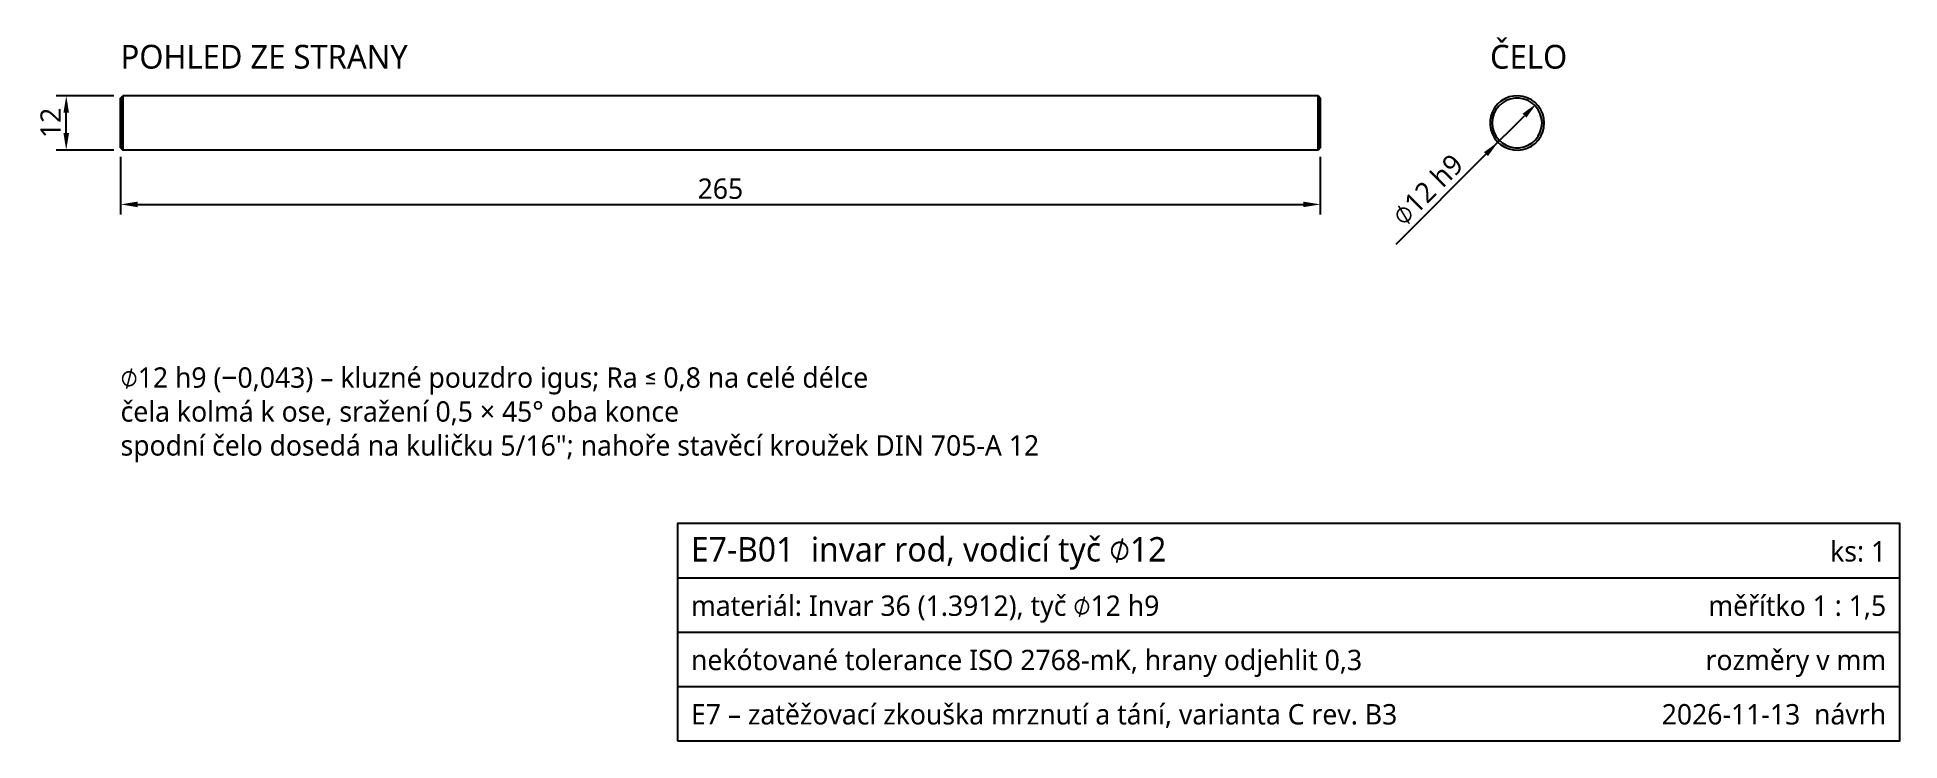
# Model space of a CAD drawing. Header units: millimetres. Extents: x 19 to 430, y 12 to 167.
import ezdxf
from ezdxf.enums import TextEntityAlignment as Align

# ---------------------------------------------------------------- set-up
doc = ezdxf.new("R2010")
doc.units = ezdxf.units.MM
doc.header["$LTSCALE"] = 1.5
doc.linetypes.add('DASHED', pattern=[1.524, 1.27, -0.254])
for name, color, linetype, true_color in [('DIM', 7, 'CONTINUOUS', 0x000000), ('FRAME', 7, 'CONTINUOUS', 0x000000), ('OUTLINE', 7, 'CONTINUOUS', 0x000000), ('TEXT', 7, 'CONTINUOUS', 0x000000)]:
    doc.layers.add(name, color=color, linetype=linetype, true_color=true_color)
doc.layers.add('HIDDEN', color=8, linetype='DASHED')
doc.styles.add('OpenSans', font='OpenSans-Regular.ttf')
doc.dimstyles.new('E7', dxfattribs={"dimtxt": 4.5, "dimasz": 3.75, "dimexe": 2.25, "dimexo": 1.5, "dimgap": 1.2, "dimtad": 1, "dimtxsty": 'OpenSans', "dimcen": 2.5, "dimclrd": 256, "dimclre": 256, "dimclrt": 256, "dimazin": 3, "dimtfac": 1, "dimtmove": 0, "dimatfit": 3})

msp = doc.modelspace()

# ---------------------------------------------------------------- linework, layer by layer
at = {"layer": 'FRAME'}
msp.add_lwpolyline([(160.5, 12), (430.5, 12), (430.5, 60), (160.5, 60)], close=True, dxfattribs=at)
for points in [[(160.5, 48), (430.5, 48)], [(160.5, 36), (430.5, 36)], [(160.5, 24), (430.5, 24)]]:
    msp.add_lwpolyline(points, dxfattribs=at)
at = {"layer": 'HIDDEN'}
for points in [[(37.5, 148.5), (37.5, 149.188), (37.5, 149.875), (37.5, 150.562), (37.5, 151.25), (37.5, 151.938), (37.5, 152.625), (37.5, 153.312), (37.5, 154)], [(38, 148.5), (38, 149.25), (38, 150), (38, 150.75), (38, 151.5), (38, 152.25), (38, 153), (38, 153.75), (38, 154.5)], [(302, 148.5), (302, 149.25), (302, 150), (302, 150.75), (302, 151.5), (302, 152.25), (302, 153), (302, 153.75), (302, 154.5)], [(302.5, 148.5), (302.5, 149.188), (302.5, 149.875), (302.5, 150.562), (302.5, 151.25), (302.5, 151.938), (302.5, 152.625), (302.5, 153.312), (302.5, 154)], [(351.978, 148.495), (351.892, 149.509), (351.636, 150.493), (351.216, 151.421), (350.647, 152.264), (349.942, 152.999), (349.124, 153.604), (348.216, 154.062), (347.242, 154.36), (346.233, 154.489), (345.216, 154.446), (344.221, 154.232), (343.277, 153.852), (342.411, 153.319), (341.647, 152.646), (341.007, 151.854), (340.511, 150.966), (340.172, 150.006), (340, 149.003), (340, 147.986), (340.172, 146.983), (340.511, 146.023), (341.007, 145.135), (341.647, 144.343), (342.411, 143.671), (343.277, 143.137), (344.221, 142.758), (345.216, 142.543), (346.233, 142.5), (347.242, 142.629), (348.216, 142.927), (349.124, 143.385), (349.942, 143.991), (350.647, 144.725), (351.216, 145.568), (351.636, 146.496), (351.892, 147.481), (351.978, 148.495)], [(351.478, 148.495), (351.385, 149.505), (351.107, 150.481), (350.655, 151.39), (350.043, 152.2), (349.293, 152.884), (348.43, 153.418), (347.484, 153.785), (346.486, 153.971), (345.471, 153.971), (344.473, 153.785), (343.527, 153.418), (342.664, 152.884), (341.914, 152.2), (341.302, 151.39), (340.85, 150.481), (340.572, 149.505), (340.478, 148.495), (340.572, 147.484), (340.85, 146.508), (341.302, 145.599), (341.914, 144.789), (342.664, 144.105), (343.527, 143.571), (344.473, 143.205), (345.471, 143.018), (346.486, 143.018), (347.484, 143.205), (348.43, 143.571), (349.293, 144.105), (350.043, 144.789), (350.655, 145.599), (351.107, 146.508), (351.385, 147.484), (351.478, 148.495)], [(37.5, 143), (37.5, 143.688), (37.5, 144.375), (37.5, 145.062), (37.5, 145.75), (37.5, 146.438), (37.5, 147.125), (37.5, 147.812), (37.5, 148.5)], [(38, 142.5), (38, 143.25), (38, 144), (38, 144.75), (38, 145.5), (38, 146.25), (38, 147), (38, 147.75), (38, 148.5)], [(302, 142.5), (302, 143.25), (302, 144), (302, 144.75), (302, 145.5), (302, 146.25), (302, 147), (302, 147.75), (302, 148.5)], [(302.5, 143), (302.5, 143.688), (302.5, 144.375), (302.5, 145.062), (302.5, 145.75), (302.5, 146.438), (302.5, 147.125), (302.5, 147.812), (302.5, 148.5)]]:
    msp.add_lwpolyline(points, dxfattribs=at)
at = {"layer": 'OUTLINE'}
for points in [[(37.5, 154), (38, 154.5)], [(37.5, 154), (37.5, 153), (37.5, 152), (37.5, 151), (37.5, 150), (37.5, 149), (37.5, 148), (37.5, 147), (37.5, 146), (37.5, 145), (37.5, 144), (37.5, 143)], [(38, 154.5), (38, 153.5), (38, 152.5), (38, 151.5), (38, 150.5), (38, 149.5), (38, 148.5), (38, 147.5), (38, 146.5), (38, 145.5), (38, 144.5), (38, 143.5), (38, 142.5)], [(302, 154.5), (38, 154.5)], [(302, 154.5), (302, 153.5), (302, 152.5), (302, 151.5), (302, 150.5), (302, 149.5), (302, 148.5), (302, 147.5), (302, 146.5), (302, 145.5), (302, 144.5), (302, 143.5), (302, 142.5)], [(302.5, 154), (302, 154.5)], [(302.5, 154), (302.5, 153), (302.5, 152), (302.5, 151), (302.5, 150), (302.5, 149), (302.5, 148), (302.5, 147), (302.5, 146), (302.5, 145), (302.5, 144), (302.5, 143)], [(351.978, 148.495), (351.892, 149.509), (351.636, 150.493), (351.216, 151.421), (350.647, 152.264), (349.942, 152.999), (349.124, 153.604), (348.216, 154.062), (347.242, 154.36), (346.233, 154.489), (345.216, 154.446), (344.221, 154.232), (343.277, 153.852), (342.411, 153.319), (341.647, 152.646), (341.007, 151.854), (340.511, 150.966), (340.172, 150.006), (340, 149.003), (340, 147.986), (340.172, 146.983), (340.511, 146.023), (341.007, 145.135), (341.647, 144.343), (342.411, 143.671), (343.277, 143.137), (344.221, 142.758), (345.216, 142.543), (346.233, 142.5), (347.242, 142.629), (348.216, 142.927), (349.124, 143.385), (349.942, 143.991), (350.647, 144.725), (351.216, 145.568), (351.636, 146.496), (351.892, 147.481), (351.978, 148.495)], [(351.478, 148.495), (351.385, 149.505), (351.107, 150.481), (350.655, 151.39), (350.043, 152.2), (349.293, 152.884), (348.43, 153.418), (347.484, 153.785), (346.486, 153.971), (345.471, 153.971), (344.473, 153.785), (343.527, 153.418), (342.664, 152.884), (341.914, 152.2), (341.302, 151.39), (340.85, 150.481), (340.572, 149.505), (340.478, 148.495), (340.572, 147.484), (340.85, 146.508), (341.302, 145.599), (341.914, 144.789), (342.664, 144.105), (343.527, 143.571), (344.473, 143.205), (345.471, 143.018), (346.486, 143.018), (347.484, 143.205), (348.43, 143.571), (349.293, 144.105), (350.043, 144.789), (350.655, 145.599), (351.107, 146.508), (351.385, 147.484), (351.478, 148.495)], [(37.5, 143), (38, 142.5)], [(302, 142.5), (38, 142.5)], [(302.5, 143), (302, 142.5)]]:
    msp.add_lwpolyline(points, dxfattribs=at)

# ---------------------------------------------------------------- texts
at = {"layer": 'TEXT', "style": 'OpenSans'}
for s, height, p in [('POHLED ZE STRANY', 5.25, (37.5, 160.5)), ('ČELO', 5.25, (340, 160.489)), ('⌀12 h9 (−0,043) – kluzné pouzdro igus; Ra ≤ 0,8 na celé délce', 4.5, (37.5, 90)), ('čela kolmá k ose, sražení 0,5 × 45° oba konce', 4.5, (37.5, 82.5)), ('spodní čelo dosedá na kuličku 5/16"; nahoře stavěcí kroužek DIN 705-A 12', 4.5, (37.5, 75)), ('E7-B01  invar rod, vodicí tyč ⌀12', 5.4, (163.5, 51.6)), ('materiál: Invar 36 (1.3912), tyč ⌀12 h9', 4.5, (163.5, 39.6)), ('nekótované tolerance ISO 2768-mK, hrany odjehlit 0,3', 4.5, (163.5, 27.6)), ('E7 – zatěžovací zkouška mrznutí a tání, varianta C rev. B3', 4.5, (163.5, 15.6))]:
    msp.add_text(s, height=height, dxfattribs=at).set_placement(p)
for s, p in [('ks: 1', (427.5, 51.6)), ('měřítko 1 : 1,5', (427.5, 39.6)), ('rozměry v mm', (427.5, 27.6)), ('2026-11-13  návrh', (427.5, 15.6))]:
    msp.add_text(s, height=4.5, dxfattribs=at).set_placement(p, align=Align.RIGHT)

# ---------------------------------------------------------------- dimensions: what is measured, and where the dimension line sits
at = {"layer": 'DIM'}
msp.add_linear_dim(base=(25.5, 142.5), p1=(37.5, 142.5), p2=(37.5, 154.5), angle=90, dimstyle='E7', dxfattribs=at).render()
msp.add_diameter_dim_2p(p1=(350.243, 152.743), p2=(341.757, 144.257), text='⌀12 h9', dimstyle='E7', dxfattribs=at).render()
msp.add_linear_dim(base=(37.5, 130.5), p1=(37.5, 142.5), p2=(302.5, 142.5), dimstyle='E7', dxfattribs=at).render()

doc.saveas('drawing.dxf')
